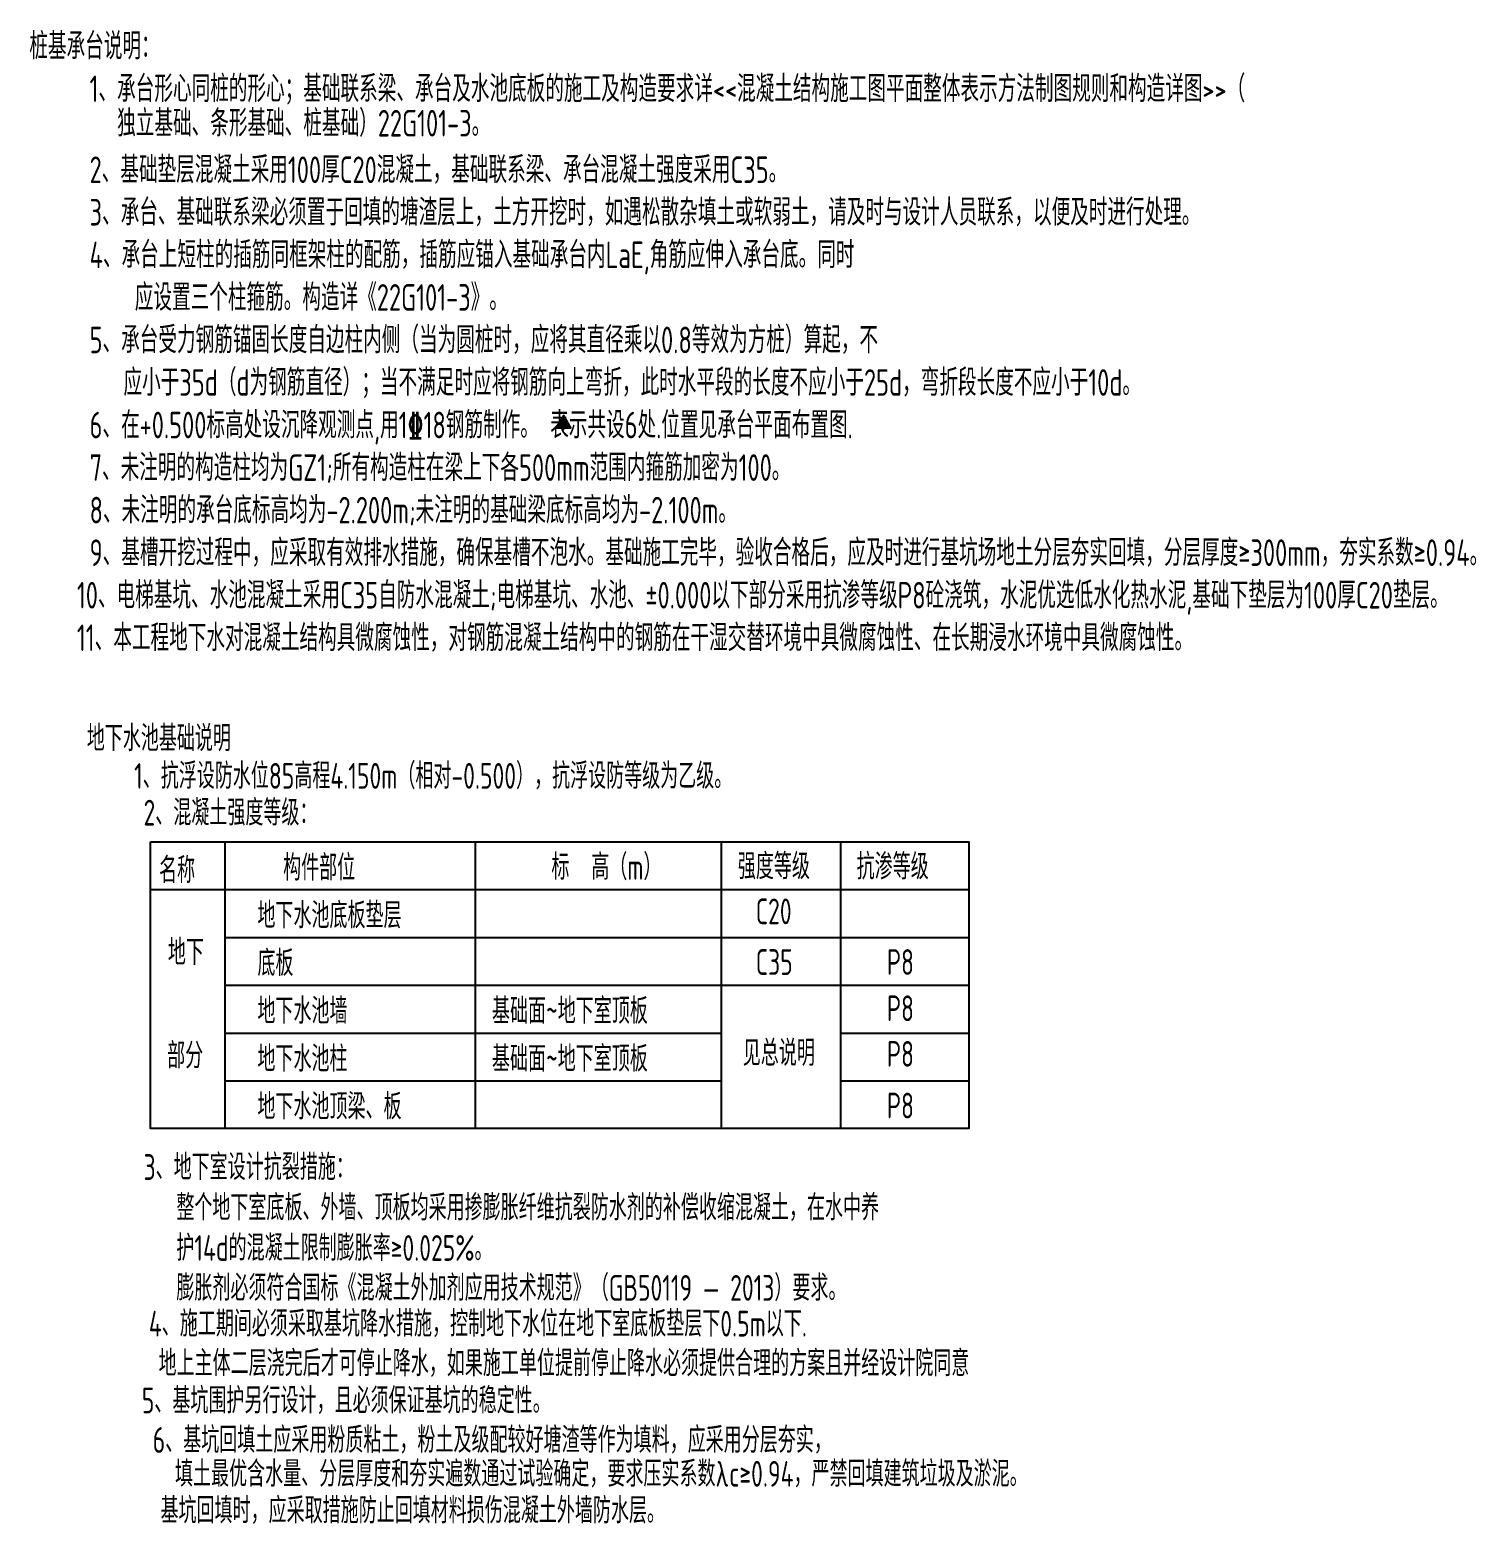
# Model space of a CAD drawing. Extents: x 2430613 to 2739493, y -1540945 to -971137.
# Drawn here: x 2589825 to 2617919, y -1311338 to -1282306 of the extents above; entities that cross this region are included whole.
import ezdxf

# ---------------------------------------------------------------- set-up
doc = ezdxf.new("R2010")
doc.units = 0
doc.header["$LTSCALE"] = 1000
doc.header["$MEASUREMENT"] = 0
for name, color, linetype in [('S5-PCAP-TEXT', 7, 'CONTINUOUS'), ('TEXT', 7, 'CONTINUOUS'), ('图名', 2, 'CONTINUOUS')]:
    doc.layers.add(name, color=color, linetype=linetype)
doc.styles.add('TSSD_Rein', font='Tssdeng.shx', dxfattribs={"width": 0.6, "height": 300, "bigfont": 'hztxt.shx'})

msp = doc.modelspace()

# ---------------------------------------------------------------- hatches: boundary and pattern name
at = {"layer": '图名'}
msp.add_hatch(color=6, dxfattribs=at).paths.add_polyline_path([(2600332.334, -1290037.415), (2600194.556, -1289798.777), (2600056.779, -1290037.415)])

# ---------------------------------------------------------------- linework, layer by layer
at = {"layer": 'TEXT', "color": 7}
for p, q in [((2593610.316, -1298082.228, 4053.588), (2593610.316, -1303653.656, 4053.588)), ((2598477.307, -1298082.228, 4053.588), (2598477.307, -1303653.656, 4053.588)), ((2603251.448, -1298082.228, 4053.588), (2603251.448, -1303653.656, 4053.588)), ((2605574.705, -1298082.228, 4053.588), (2605574.705, -1303653.656, 4053.588)), ((2592169.913, -1299010.799, 4053.588), (2608064.194, -1299010.799, 4053.588)), ((2593610.316, -1299939.371, 4053.588), (2608064.194, -1299939.371, 4053.588)), ((2593610.316, -1300867.942, 4053.588), (2608064.194, -1300867.942, 4053.588)), ((2593610.316, -1301796.513, 4053.588), (2603251.448, -1301796.513, 4053.588)), ((2605574.705, -1301796.513, 4053.588), (2608064.194, -1301796.513, 4053.588)), ((2593610.316, -1302725.085, 4053.588), (2603251.448, -1302725.085, 4053.588)), ((2605574.705, -1302725.085, 4053.588), (2608064.194, -1302725.085, 4053.588))]:
    msp.add_line(p, q, dxfattribs=at)
at = {"layer": 'TEXT', "color": 7, "elevation": 4053.588}
msp.add_lwpolyline([(2592169.913, -1298082.228), (2608064.194, -1298082.228), (2608064.194, -1303653.656), (2592169.913, -1303653.656)], close=True, dxfattribs=at)
at = {"layer": '图名', "color": 6, "elevation": 4036.922}
msp.add_lwpolyline([(2600056.779, -1290037.415), (2600332.334, -1290037.415), (2600194.556, -1289798.777), (2600056.779, -1290037.415)], dxfattribs=at)

# ---------------------------------------------------------------- texts
at = {"layer": 'S5-PCAP-TEXT', "style": 'TSSD_Rein', "width": 0.7}
for s, height, p in [('桩基承台说明：', 516.6666, (2589814.017, -1282879.171, 4036.922)), ('    1、承台形心同桩的形心；基础联系梁、承台及水池底板的施工及构造要求详<<混凝土结构施工图平面整体表示方法制图规则和构造详图>>（', 516.66665, (2590105.915, -1283708.877, 4036.922)), ('独立基础、条形基础、桩基础）22G101-3。', 516.66665, (2591519.8, -1284378.077, 4036.922)), ('    2、基础垫层混凝土采用100厚C20混凝土，基础联系梁、承台混凝土强度采用C35。 ', 516.66665, (2590105.915, -1285282.083, 4036.922)), ('    3、承台、基础联系梁必须置于回填的塘渣层上，土方开挖时，如遇松散杂填土或软弱土，请及时与设计人员联系，以便及时进行处理。', 516.66665, (2590105.915, -1286108.75, 4036.922)), ('    4、承台上短柱的插筋同框架柱的配筋，插筋应锚入基础承台内LaE,角筋应伸入承台底。同时', 516.66665, (2590105.915, -1286935.417, 4036.922)), ('        应设置三个柱箍筋。构造详《22G101-3》。', 516.66665, (2590105.915, -1287762.083, 4036.922)), ('    5、承台受力钢筋锚固长度自边柱内侧（当为圆桩时，应将其直径乘以0.8等效为方桩）算起，不', 516.66665, (2590105.915, -1288588.75, 4036.922)), ('       应小于35d（d为钢筋直径）；当不满足时应将钢筋向上弯折，此时水平段的长度不应小于25d，弯折段长度不应小于10d。', 516.66665, (2590105.915, -1289415.417, 4036.922)), ('    6、在+0.500标高处设沉降观测点,用1%%13218钢筋制作。 表示共设6处.位置见承台平面布置图.', 516.66665, (2590105.915, -1290242.083, 4036.922)), ('    7、未注明的构造柱均为GZ1;所有构造柱在梁上下各500mm范围内箍筋加密为100。 ', 516.66665, (2590105.915, -1291068.75, 4036.922)), ('    8、未注明的承台底标高均为-2.200m;未注明的基础梁底标高均为-2.100m。 ', 516.66665, (2590105.915, -1291895.417, 4036.922)), ('    9、基槽开挖过程中，应采取有效排水措施，确保基槽不泡水。基础施工完毕，验收合格后，应及时进行基坑场地土分层夯实回填，分层厚度≥300mm，夯实系数≥0.94。 ', 516.66665, (2590105.915, -1292722.083, 4036.922)), ('    10、电梯基坑、水池混凝土采用C35自防水混凝土;电梯基坑、水池、%%P0.000以下部分采用抗渗等级P8砼浇筑，水泥优选低水化热水泥,基础下垫层为100厚C20垫层。 ', 516.66665, (2589859.465, -1293548.75, 4036.922)), ('    11、本工程地下水对混凝土结构具微腐蚀性，对钢筋混凝土结构中的钢筋在干湿交替环境中具微腐蚀性、在长期浸水环境中具微腐蚀性。 ', 516.66665, (2589859.465, -1294375.417, 4036.922))]:
    msp.add_text(s, height=height, dxfattribs=at).set_placement(p)
at = {"layer": 'TEXT', "color": 7, "style": 'TSSD_Rein', "width": 0.7}
for s, p in [('地下水池基础说明', (2590930.005, -1296320.327, 4053.588)), ('1、抗浮设防水位85高程4.150m（相对-0.500），抗浮设防等级为乙级。', (2591849.378, -1297050.424, 4057.802)), ('    2、混凝土强度等级：', (2591182.612, -1297765.269, 4053.588)), ('构件部位', (2594744.5, -1298834.101, 4053.588)), ('标  高（m）', (2599955.335, -1298819.917, 4053.588)), ('强度等级', (2603577.222, -1298808.113, 4053.588)), ('抗渗等级', (2605884.586, -1298812.701, 4053.588)), ('名称', (2592334.702, -1298882.745, 4053.588)), ('地下水池底板垫层', (2594244.478, -1299760.722, 4053.588)), ('C20', (2603925.505, -1299682.654, 4053.588)), ('地下', (2592504.275, -1300477.047, 4053.588)), ('底板 ', (2594244.478, -1300689.294, 4053.588)), ('C35', (2603925.505, -1300667.562, 4053.588)), ('P8', (2606472.187, -1300667.562, 4053.588)), ('地下水池墙', (2594244.478, -1301617.865, 4053.588)), ('基础面~地下室顶板', (2598800.706, -1301617.865, 4053.588)), ('P8', (2606472.187, -1301566.394, 4053.588)), ('部分', (2592491.31, -1302484.777, 4053.588)), ('地下水池柱', (2594244.478, -1302546.436, 4053.588)), ('基础面~地下室顶板', (2598800.706, -1302546.436, 4053.588)), ('见总说明', (2603672.815, -1302434.727, 4053.588)), ('P8', (2606472.187, -1302452.008, 4053.588)), ('地下水池顶梁、板', (2594244.478, -1303475.008, 4053.588)), ('P8', (2606472.187, -1303456.584, 4053.588)), ('    3、地下室设计抗裂措施：', (2591182.612, -1304651.359, 4053.588)), ('       整个地下室底板、外墙、顶板均采用掺膨胀纤维抗裂防水剂的补偿收缩混凝土，在水中养', (2591182.612, -1305437.073, 4053.588)), ('       护14d的混凝土限制膨胀率≥0.025%%%。', (2591182.612, -1306222.787, 4053.588)), ('       膨胀剂必须符合国标《混凝土外加剂应用技术规范》（GB50119 — 2013）要求。', (2591182.612, -1306998.318, 4053.588)), ('       4、施工期间必须采取基坑降水措施，控制地下水位在地下室底板垫层下0.5m以下.', (2590648.112, -1307693.773, 4053.588)), ('地上主体二层浇完后才可停止降水，如果施工单位提前停止降水必须提供合理的方案且并经设计院同意', (2592324.213, -1308463.573, 4053.588)), ('5、基坑围护另行设计，且必须保证基坑的稳定性。', (2591999.81, -1309186.383)), ('       6、基坑回填土应采用粉质粘土，粉土及级配较好塘渣等作为填料，应采用分层夯实，', (2590723.968, -1309953.377)), ('       填土最优含水量、分层厚度和夯实遍数通过试验确定，要求压实系数λc≥0.94，严禁回填建筑垃圾及淤泥。', (2591156.753, -1310611.195, 4053.588)), ('基坑回填时，应采取措施防止回填材料损伤混凝土外墙防水层。', (2592361.84, -1311321.869))]:
    msp.add_text(s, height=500, rotation=359.9999999, dxfattribs=at).set_placement(p)

doc.saveas('drawing.dxf')
